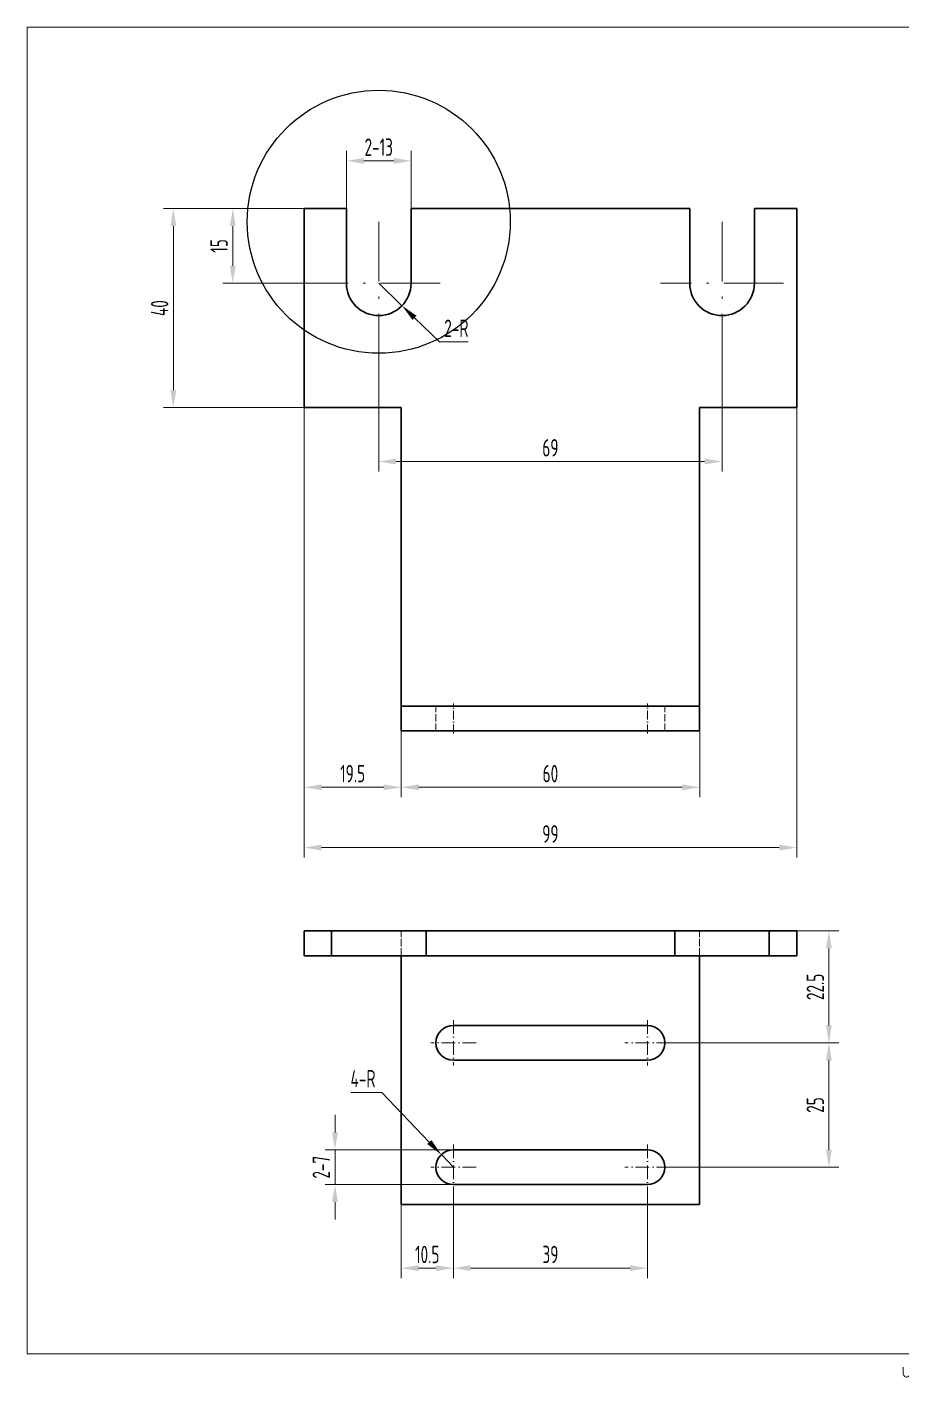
# Model space of a CAD drawing. Header units: millimetres. Extents: x 36361 to 54313, y -16165 to -10745.
# Drawn here: x 36816.4 to 36992.4, y -11288.8 to -11017.4 of the extents above; entities that cross this region are included whole.
import ezdxf

# ---------------------------------------------------------------- set-up
doc = ezdxf.new("R2010")
doc.units = ezdxf.units.MM
for name, pattern in [('AM_ISO02W050', [7.5, 6, -1.5]), ('AM_ISO08W050', [18, 12, -1.5, 3, -1.5]), ('DASHDOT', [18.5, 12, -3, 0.5, -3]), ('DASHED', [15, 12, -3])]:
    doc.linetypes.add(name, pattern=pattern)
doc.layers.add('254', color=7, linetype='Continuous', true_color=0xffffff)
for name, color, linetype, lineweight in [('AM_7', 4, 'AM_ISO08W050', 25), ('AM_HID', 7, 'AM_ISO02W050', 25), ('AM_VIS', 1, 'Continuous', 50), ('尺寸', 3, 'Continuous', 20)]:
    doc.layers.add(name, color=color, linetype=linetype, lineweight=lineweight)
doc.styles.add('blockfont', font='simplex.shx')
doc.styles.add('hztxt', font='ISOCP.SHX', dxfattribs={"width": 0.707, "bigfont": 'hztxt.shx'})
doc.dimstyles.new('cbwee1-1$0', dxfattribs={"dimtxt": 3.5, "dimasz": 3.5, "dimexe": 2, "dimexo": 0, "dimgap": 1, "dimtad": 1, "dimdsep": 46, "dimtxsty": 'hztxt', "dimcen": 0, "dimclrd": 256, "dimclre": 256, "dimclrt": 256, "dimazin": 2, "dimtp": 0.1, "dimtm": 0.1, "dimtfac": 0.71, "dimtmove": 0, "dimatfit": 3, "dimfxl": 0, "dimlwd": 20, "dimlwe": 20, "dimarcsym": 0})
doc.dimstyles.new('cbwee1-1$4', dxfattribs={"dimtxt": 3.5, "dimasz": 3.5, "dimexe": 2, "dimexo": 0, "dimgap": 1, "dimtad": 1, "dimtih": 1, "dimtoh": 1, "dimdsep": 46, "dimtxsty": 'hztxt', "dimcen": 0, "dimclrd": 256, "dimclre": 256, "dimclrt": 256, "dimazin": 2, "dimtp": 0.1, "dimtm": 0.1, "dimtfac": 0.71, "dimtmove": 0, "dimatfit": 3, "dimfxl": 0, "dimlwd": 20, "dimlwe": 20, "dimarcsym": 0})

# ---------------------------------------------------------------- blocks, each defined once
blk = doc.blocks.new('sfsdt4654yuej')
at = {"layer": '254', "color": 4, "linetype": 'Continuous', "lineweight": 13, "char_height": 1.7747, "attachment_point": 7, "line_spacing_factor": 0.903614, "style": 'blockfont'}
for s, insert in [('\\W1.1929;THIS MATERIAL IS THE PROPERTY OF OPEL AUTO-', (6070.56, 3525.15)), ('\\W1.1861;MOBILE CORPORATION. NO RIGHTS ARE GRANTED', (6070.56, 3522.47)), ('\\W1.1469;TO USE SUCH MATERIAL FOR ANY PURPOSE OTHER', (6070.56, 3519.81)), ('\\W1.2217;THAN FURNISHING OF SERVICES AND SUPPLIES.', (6070.56, 3517.13))]:
    blk.add_mtext(s, dxfattribs=dict(at, insert=insert))
blk = doc.blocks.new('qewe345467juynj')
at = {"layer": '254', "color": 4, "linetype": 'Continuous', "lineweight": 13}
for p, q in [((6091.03, 3511.72), (6091.92, 3511.72)), ((6091.03, 3511.72), (6091.03, 3511.28)), ((6091.92, 3511.72), (6093.01, 3509.31)), ((6092.65, 3511.72), (6094.01, 3511.72)), ((6092.65, 3511.72), (6092.65, 3511.28)), ((6094.01, 3511.72), (6094.01, 3511.28)), ((6094.18, 3511.72), (6094.18, 3511.28)), ((6094.18, 3511.72), (6095.34, 3511.72)), ((6095.34, 3511.72), (6095.34, 3511.28)), ((6091.03, 3511.28), (6091.39, 3511.28)), ((6091.39, 3508.66), (6091.39, 3511.28)), ((6091.73, 3510.67), (6092.65, 3508.65)), ((6091.73, 3508.66), (6091.73, 3510.67)), ((6092.65, 3511.28), (6092.99, 3511.28)), ((6092.99, 3511.28), (6093.38, 3510.54)), ((6093.01, 3509.31), (6093.01, 3511.24)), ((6093.38, 3510.54), (6093.72, 3509.89)), ((6093.38, 3509.29), (6093.38, 3510.54)), ((6093.72, 3509.89), (6093.38, 3509.29)), ((6093.38, 3508.22), (6093.38, 3509.29)), ((6093.95, 3509.46), (6093.53, 3508.74)), ((6093.72, 3511.2), (6093.72, 3511.28)), ((6093.72, 3511.28), (6094.01, 3511.28)), ((6093.72, 3511.2), (6094.08, 3510.53)), ((6093.95, 3509.46), (6094.32, 3508.75)), ((6094.46, 3511.2), (6094.08, 3510.53)), ((6094.18, 3511.28), (6094.46, 3511.28)), ((6095, 3511.28), (6094.31, 3510.09)), ((6094.31, 3510.09), (6095.06, 3508.66)), ((6094.46, 3511.2), (6094.46, 3511.28)), ((6095, 3511.28), (6095.34, 3511.28)), ((6091.39, 3508.66), (6091.03, 3508.66)), ((6091.03, 3508.66), (6091.03, 3508.22)), ((6091.03, 3508.22), (6092.1, 3508.22)), ((6092.1, 3508.66), (6091.73, 3508.66)), ((6092.1, 3508.22), (6092.1, 3508.66)), ((6092.65, 3508.65), (6092.84, 3508.22)), ((6092.65, 3508.65), (6092.65, 3508.22)), ((6092.65, 3508.22), (6093.81, 3508.22)), ((6092.84, 3508.22), (6093.38, 3508.22)), ((6093.53, 3508.66), (6093.53, 3508.74)), ((6093.53, 3508.66), (6093.81, 3508.66)), ((6093.81, 3508.66), (6093.81, 3508.22)), ((6094.01, 3508.66), (6094.01, 3508.22)), ((6094.01, 3508.66), (6094.32, 3508.66)), ((6094.01, 3508.22), (6095.34, 3508.22)), ((6094.32, 3508.66), (6094.32, 3508.75)), ((6095.06, 3508.66), (6095.34, 3508.66)), ((6095.34, 3508.66), (6095.34, 3508.22)), ((6088.72, 3505.25), (6088.72, 3506.16)), ((6088.72, 3506.16), (6097.54, 3506.16)), ((6088.72, 3505.25), (6097.54, 3505.25)), ((6097.54, 3505.25), (6097.54, 3506.16))]:
    blk.add_line(p, q, dxfattribs=at)
for centre, major_axis, start_param, end_param in [((6121.66, 3505.16), (0, 40.74), 1.362215, 1.513648), ((6093.13, 3473.45), (0, 40.41), 6.168449, 6.397922), ((6115.47, 3510.01), (0, 31.49), 1.490581, 1.651011), ((6093.13, 3496.19), (0, 16.78), 6.054099, 6.512271), ((6071.61, 3510.01), (0, 30.49), 4.629531, 4.795247), ((6065.45, 3505.3), (0, 39.67), 4.767492, 4.923017), ((6092.1, 3510.95), (0, 5.42), 2.26349, 2.654149), ((6093.13, 3523.73), (0, 16.69), 2.911206, 3.37198), ((6094.21, 3510.87), (0, 5.33), 3.625513, 4.023219)]:
    blk.add_ellipse(centre, major_axis=major_axis, ratio=0.81, start_param=start_param, end_param=end_param, dxfattribs=at)
for points, knots in [([(6073.67, 3510.35), (6073.74, 3510.58), (6073.82, 3510.81), (6073.92, 3511.05), (6074.05, 3511.3), (6074.19, 3511.53), (6074.34, 3511.76), (6074.5, 3511.97), (6074.67, 3512.17)], [0, 0, 0.111378, 0.230664, 0.355972, 0.485263, 0.616424, 0.747323, 0.875856, 1, 1]), ([(6076.67, 3512.76), (6076.38, 3512.64), (6076.09, 3512.5), (6075.82, 3512.34), (6075.56, 3512.15), (6075.32, 3511.95), (6075.09, 3511.72), (6074.89, 3511.48), (6074.71, 3511.23), (6074.56, 3510.96)], [0, 0, 0.11099, 0.222376, 0.334052, 0.445852, 0.557577, 0.669022, 0.779997, 0.890351, 1, 1]), ([(6074.67, 3512.17), (6074.92, 3512.41), (6075.17, 3512.63), (6075.45, 3512.83), (6075.73, 3513), (6076.02, 3513.15), (6076.32, 3513.28), (6076.63, 3513.38), (6076.95, 3513.45), (6077.27, 3513.51), (6077.6, 3513.54), (6077.93, 3513.54), (6078.26, 3513.52), (6078.59, 3513.47), (6078.92, 3513.39), (6079.25, 3513.29)], [0, 0, 0.068755, 0.136595, 0.203684, 0.270176, 0.336212, 0.401927, 0.46745, 0.532903, 0.598412, 0.6641, 0.730096, 0.796536, 0.863562, 0.931328, 1, 1]), ([(6078.75, 3512.81), (6078.46, 3512.88), (6078.16, 3512.92), (6077.85, 3512.94), (6077.55, 3512.93), (6077.25, 3512.9), (6076.96, 3512.84), (6076.67, 3512.76)], [0, 0, 0.143949, 0.287722, 0.431217, 0.574309, 0.716867, 0.858784, 1, 1]), ([(6081.31, 3510.37), (6081.2, 3510.66), (6081.07, 3510.93), (6080.92, 3511.2), (6080.75, 3511.45), (6080.55, 3511.69), (6080.34, 3511.91), (6080.1, 3512.11), (6079.86, 3512.3), (6079.6, 3512.46), (6079.33, 3512.6), (6079.04, 3512.72), (6078.75, 3512.81)], [0, 0, 0.082426, 0.165172, 0.248273, 0.331704, 0.415396, 0.499247, 0.583142, 0.666965, 0.750615, 0.834015, 0.917134, 1, 1]), ([(6079.25, 3513.29), (6079.54, 3513.17), (6079.83, 3513.03), (6080.11, 3512.87), (6080.37, 3512.68), (6080.62, 3512.48), (6080.86, 3512.26), (6081.07, 3512.02), (6081.27, 3511.76), (6081.45, 3511.5), (6081.61, 3511.22), (6081.75, 3510.93), (6081.86, 3510.62)], [0, 0, 0.08295, 0.16603, 0.24927, 0.332668, 0.416191, 0.499787, 0.583395, 0.666954, 0.750414, 0.833739, 0.916924, 1, 1]), ([(6072.88, 3509.66), (6072.75, 3509.66), (6072.65, 3509.67), (6072.57, 3509.68), (6072.52, 3509.7), (6072.49, 3509.71), (6072.47, 3509.74), (6072.48, 3509.78), (6072.5, 3509.82), (6072.53, 3509.88), (6072.58, 3509.95)], [0, 0, 0.191055, 0.343107, 0.459006, 0.542332, 0.59915, 0.643151, 0.695954, 0.770642, 0.871504, 1, 1]), ([(6072.58, 3509.95), (6072.63, 3510.01), (6072.67, 3510.07), (6072.71, 3510.12), (6072.74, 3510.15), (6072.76, 3510.17)], [0, 0, 0.269143, 0.520022, 0.73619, 0.901343, 1, 1]), ([(6072.76, 3510.17), (6072.79, 3510.18), (6072.85, 3510.18), (6072.92, 3510.19), (6073.01, 3510.19), (6073.11, 3510.19), (6073.23, 3510.2)], [0, 0, 0.061091, 0.176811, 0.338125, 0.535506, 0.759343, 1, 1]), ([(6073.39, 3509.62), (6073.34, 3509.63), (6073.27, 3509.63), (6073.18, 3509.64), (6073.08, 3509.65), (6072.98, 3509.65), (6072.88, 3509.66)], [0, 0, 0.099968, 0.239556, 0.409066, 0.598787, 0.799003, 1, 1]), ([(6073.23, 3510.2), (6073.64, 3510.2), (6073.67, 3510.35)], [0, 0, 0.716642, 1, 1]), ([(6073.39, 3509.62), (6073.53, 3509.61), (6073.54, 3509.13)], [0, 0, 0.230846, 1, 1]), ([(6073.62, 3508.4), (6073.59, 3508.54), (6073.57, 3508.71), (6073.56, 3508.91), (6073.54, 3509.13)], [0, 0, 0.196985, 0.426021, 0.692099, 1, 1]), ([(6074.15, 3509.57), (6074.14, 3509.55), (6074.14, 3509.51), (6074.14, 3509.45), (6074.14, 3509.37), (6074.14, 3509.28), (6074.14, 3509.19), (6074.15, 3509.09), (6074.15, 3508.99), (6074.16, 3508.89), (6074.17, 3508.8), (6074.18, 3508.72), (6074.19, 3508.65)], [0, 0, 0.022134, 0.067885, 0.133978, 0.21659, 0.311809, 0.415695, 0.5243, 0.633672, 0.739861, 0.838926, 0.926936, 1, 1]), ([(6077.15, 3509.39), (6077.13, 3509.39), (6077.07, 3509.39), (6077, 3509.4), (6076.9, 3509.41), (6076.79, 3509.41), (6076.66, 3509.42), (6076.52, 3509.43), (6076.21, 3509.45), (6075.87, 3509.47), (6075.52, 3509.49), (6075.17, 3509.51), (6074.85, 3509.53), (6074.71, 3509.54), (6074.57, 3509.55), (6074.45, 3509.55), (6074.35, 3509.56), (6074.27, 3509.56), (6074.2, 3509.57), (6074.16, 3509.57), (6074.15, 3509.57)], [0, 0, 0.009598, 0.027188, 0.052061, 0.083504, 0.120807, 0.163256, 0.210138, 0.314356, 0.42776, 0.544649, 0.659324, 0.766085, 0.814716, 0.85923, 0.898916, 0.933061, 0.960953, 0.981879, 0.995129, 1, 1]), ([(6074.27, 3510.27), (6074.26, 3510.2), (6076.99, 3510.19)], [0, 0, 0.027534, 1, 1]), ([(6074.56, 3510.96), (6074.49, 3510.83), (6074.44, 3510.7), (6074.38, 3510.58), (6074.34, 3510.46), (6074.3, 3510.36), (6074.27, 3510.27)], [0, 0, 0.18649, 0.374795, 0.557596, 0.727567, 0.877421, 1, 1]), ([(6076.54, 3508.91), (6076.7, 3509.02), (6076.83, 3509.12), (6076.94, 3509.2), (6077.03, 3509.27), (6077.1, 3509.32), (6077.14, 3509.35), (6077.16, 3509.38), (6077.15, 3509.39)], [0, 0, 0.249101, 0.460974, 0.636325, 0.775874, 0.880374, 0.950669, 0.988029, 1, 1]), ([(6076.99, 3510.19), (6077.62, 3510.19), (6078.14, 3510.19), (6078.57, 3510.18), (6078.75, 3510.18), (6078.91, 3510.18), (6079.05, 3510.18), (6079.18, 3510.18), (6079.29, 3510.18), (6079.38, 3510.18), (6079.46, 3510.17), (6079.53, 3510.17), (6079.58, 3510.17), (6079.63, 3510.17), (6079.66, 3510.16), (6079.69, 3510.16), (6079.71, 3510.15), (6079.72, 3510.15), (6079.73, 3510.14), (6079.73, 3510.14), (6079.74, 3510.13), (6079.74, 3510.13)], [0, 0, 0.22615, 0.415033, 0.570013, 0.635842, 0.694457, 0.74628, 0.791731, 0.831231, 0.865202, 0.894065, 0.918244, 0.938161, 0.954242, 0.966916, 0.976619, 0.983799, 0.988929, 0.992535, 0.995218, 0.99758, 1, 1]), ([(6079.07, 3509.61), (6078.93, 3509.52), (6078.81, 3509.43), (6078.71, 3509.36), (6078.63, 3509.31), (6078.57, 3509.26), (6078.52, 3509.23), (6078.49, 3509.2), (6078.47, 3509.18), (6078.46, 3509.17), (6078.46, 3509.16), (6078.47, 3509.15), (6078.49, 3509.15), (6078.51, 3509.15)], [0, 0, 0.209815, 0.387203, 0.53455, 0.654247, 0.74869, 0.820301, 0.871555, 0.90509, 0.924167, 0.935232, 0.949789, 0.971663, 1, 1]), ([(6078.51, 3509.15), (6078.54, 3509.14), (6078.6, 3509.14), (6078.8, 3509.13), (6079.08, 3509.11), (6079.42, 3509.09), (6079.82, 3509.06), (6080.02, 3509.05)], [0, 0, 0.02091, 0.060553, 0.189727, 0.3749, 0.603451, 0.862758, 1, 1]), ([(6079.74, 3510.13), (6079.74, 3510.11), (6079.72, 3510.09), (6079.7, 3510.06), (6079.66, 3510.03), (6079.61, 3509.99), (6079.54, 3509.94), (6079.45, 3509.88), (6079.35, 3509.8), (6079.22, 3509.71), (6079.07, 3509.61)], [0, 0, 0.018365, 0.046816, 0.089459, 0.149197, 0.228535, 0.329827, 0.455365, 0.607411, 0.78821, 1, 1]), ([(6080.02, 3509.05), (6080.21, 3509.03), (6080.57, 3509.01), (6080.88, 3508.99), (6081.14, 3508.97), (6081.32, 3508.96), (6081.39, 3508.96), (6081.43, 3508.95), (6081.44, 3508.95)], [0, 0, 0.133506, 0.384088, 0.604663, 0.785508, 0.9169, 0.961013, 0.989119, 1, 1]), ([(6081.48, 3509.07), (6081.49, 3509.18), (6081.49, 3509.3), (6081.48, 3509.44), (6081.47, 3509.59), (6081.45, 3509.75), (6081.42, 3509.91), (6081.39, 3510.07), (6081.35, 3510.23), (6081.31, 3510.37)], [0, 0, 0.077068, 0.169919, 0.275614, 0.391015, 0.512892, 0.637985, 0.763026, 0.884765, 1, 1]), ([(6081.44, 3508.95), (6081.45, 3508.96), (6081.46, 3508.99), (6081.47, 3509.03), (6081.48, 3509.07)], [0, 0, 0.095053, 0.309113, 0.62069, 1, 1]), ([(6081.86, 3510.62), (6081.92, 3510.45), (6081.96, 3510.28), (6082, 3510.13), (6082.02, 3509.97), (6082.04, 3509.8), (6082.06, 3509.62), (6082.07, 3509.42)], [0, 0, 0.150667, 0.287747, 0.41777, 0.547377, 0.683237, 0.83195, 1, 1]), ([(6082.07, 3509.42), (6082.08, 3508.93), (6082.25, 3508.91)], [0, 0, 0.741727, 1, 1]), ([(6077.46, 3505), (6077.11, 3505.05), (6076.77, 3505.12), (6076.44, 3505.22), (6076.12, 3505.34), (6075.81, 3505.49), (6075.52, 3505.66), (6075.25, 3505.85), (6074.98, 3506.06), (6074.74, 3506.29), (6074.52, 3506.55), (6074.31, 3506.82), (6074.13, 3507.1), (6073.96, 3507.41), (6073.82, 3507.72), (6073.71, 3508.06), (6073.62, 3508.4)], [0, 0, 0.064169, 0.127503, 0.190172, 0.252329, 0.314107, 0.37563, 0.437008, 0.498344, 0.559738, 0.621286, 0.68309, 0.745255, 0.807895, 0.871136, 0.935119, 1, 1]), ([(6074.19, 3508.65), (6074.25, 3508.37), (6074.33, 3508.09), (6074.44, 3507.81), (6074.57, 3507.55), (6074.72, 3507.3), (6074.89, 3507.05), (6075.07, 3506.83), (6075.27, 3506.62), (6075.49, 3506.43)], [0, 0, 0.11021, 0.221366, 0.33321, 0.445425, 0.557661, 0.669558, 0.780773, 0.890999, 1, 1]), ([(6075.49, 3506.43), (6075.74, 3506.24), (6076.01, 3506.08), (6076.28, 3505.94), (6076.56, 3505.82), (6076.84, 3505.73), (6077.14, 3505.66), (6077.43, 3505.61), (6077.73, 3505.59), (6078.03, 3505.6), (6078.33, 3505.63)], [0, 0, 0.103605, 0.205747, 0.306667, 0.406608, 0.505813, 0.604534, 0.70303, 0.801576, 0.900462, 1, 1]), ([(6075.87, 3508.4), (6075.88, 3508.41), (6075.9, 3508.44), (6075.93, 3508.47), (6075.99, 3508.52), (6076.06, 3508.57), (6076.15, 3508.64), (6076.26, 3508.72), (6076.39, 3508.81), (6076.54, 3508.91)], [0, 0, 0.019146, 0.057134, 0.116724, 0.199396, 0.306377, 0.438817, 0.597835, 0.784531, 1, 1]), ([(6078.62, 3508.34), (6077.99, 3508.35), (6077.46, 3508.35), (6077.03, 3508.35), (6076.84, 3508.35), (6076.68, 3508.35), (6076.54, 3508.35), (6076.41, 3508.36), (6076.3, 3508.36), (6076.21, 3508.36), (6076.13, 3508.36), (6076.06, 3508.36), (6076.01, 3508.37), (6075.97, 3508.37), (6075.93, 3508.37), (6075.91, 3508.38), (6075.89, 3508.38), (6075.88, 3508.39), (6075.87, 3508.39), (6075.87, 3508.4)], [0, 0, 0.229373, 0.42074, 0.577523, 0.644015, 0.703144, 0.755338, 0.801026, 0.840635, 0.874594, 0.903333, 0.92728, 0.946867, 0.962526, 0.974697, 0.983822, 0.990363, 0.994821, 0.997785, 1, 1]), ([(6078.33, 3505.63), (6078.64, 3505.69), (6078.94, 3505.78), (6079.23, 3505.89), (6079.51, 3506.03), (6079.78, 3506.18), (6080.03, 3506.36), (6080.27, 3506.56), (6080.49, 3506.78), (6080.69, 3507.01), (6080.87, 3507.26), (6081.03, 3507.52), (6081.17, 3507.8), (6081.29, 3508.09)], [0, 0, 0.077903, 0.15537, 0.232531, 0.309478, 0.386275, 0.462964, 0.539574, 0.616133, 0.692673, 0.769241, 0.84591, 0.922782, 1, 1]), ([(6081.35, 3508.32), (6081.34, 3508.32), (6081.3, 3508.32), (6081.23, 3508.32), (6081.14, 3508.32), (6081.02, 3508.33), (6080.88, 3508.33), (6080.73, 3508.33), (6080.55, 3508.33), (6080.35, 3508.34), (6080.14, 3508.34), (6079.92, 3508.34), (6079.43, 3508.34), (6078.9, 3508.34), (6078.62, 3508.34)], [0, 0, 0.005258, 0.020502, 0.045257, 0.079015, 0.121264, 0.171495, 0.229194, 0.293848, 0.364947, 0.441976, 0.524423, 0.703524, 0.898148, 1, 1]), ([(6081.92, 3508.09), (6081.8, 3507.75), (6081.66, 3507.43), (6081.5, 3507.11), (6081.31, 3506.82), (6081.09, 3506.54), (6080.86, 3506.28), (6080.6, 3506.03), (6080.32, 3505.81), (6080.03, 3505.61), (6079.72, 3505.44)], [0, 0, 0.10035, 0.200408, 0.300289, 0.400076, 0.499828, 0.599595, 0.699424, 0.799376, 0.89953, 1, 1]), ([(6081.29, 3508.09), (6081.31, 3508.17), (6081.33, 3508.24), (6081.35, 3508.29), (6081.35, 3508.32)], [0, 0, 0.35945, 0.667691, 0.892031, 1, 1]), ([(6081.92, 3508.09), (6081.99, 3508.32), (6082.86, 3508.35), (6083.01, 3508.55)], [0, 0, 0.179528, 0.822363, 1, 1]), ([(6082.25, 3508.91), (6082.32, 3508.9), (6082.42, 3508.9), (6082.52, 3508.89), (6082.64, 3508.88), (6082.75, 3508.88)], [0, 0, 0.140529, 0.32758, 0.544374, 0.77411, 1, 1]), ([(6082.75, 3508.88), (6082.88, 3508.87), (6082.97, 3508.86), (6083.05, 3508.85), (6083.1, 3508.83), (6083.13, 3508.82), (6083.15, 3508.8), (6083.15, 3508.77)], [0, 0, 0.281802, 0.503225, 0.671086, 0.792901, 0.878047, 0.940507, 1, 1]), ([(6083.15, 3508.77), (6083.15, 3508.75), (6083.13, 3508.72), (6083.09, 3508.67), (6083.05, 3508.61), (6083.01, 3508.55)], [0, 0, 0.078782, 0.234052, 0.450313, 0.711148, 1, 1]), ([(6079.72, 3505.44), (6079.42, 3505.31), (6079.1, 3505.19), (6078.78, 3505.11), (6078.45, 3505.04), (6078.11, 3505), (6077.78, 3504.99), (6077.46, 3505)], [0, 0, 0.141241, 0.28464, 0.429265, 0.574114, 0.718167, 0.860433, 1, 1])]:
    blk.add_open_spline(points, degree=1, knots=knots, dxfattribs=at)
at = {"layer": '254', "color": 4, "linetype": 'Continuous', "lineweight": 13, "insert": (6102.77, 3507.67), "char_height": 2.5, "attachment_point": 7, "line_spacing_factor": 0.903614, "style": 'blockfont'}
blk.add_mtext('\\W1.2721;OPEL Automobile', dxfattribs=at)
blk = doc.blocks.new('lingjiantuA4-1')
at = {"layer": '254', "color": 5, "linetype": 'Continuous', "lineweight": 18}
for p, q in [((3852.88, 11893.1), (4259.25, 11893.1)), ((3852.88, 11626.4), (3852.88, 11893.1)), ((4172.6, 11626.4), (4172.6, 11893.1)), ((4259.25, 11893.1), (4259.25, 11626.4)), ((4172.6, 11886.83), (4172.6, 11861.43)), ((4172.59, 11742.38), (4259.25, 11742.38)), ((4182.12, 11722.33), (4182.12, 11742.38)), ((4191.64, 11722.33), (4191.64, 11742.38)), ((4241.15, 11722.33), (4241.15, 11742.38)), ((4250.28, 11722.33), (4250.28, 11742.38)), ((4172.59, 11737.62), (4259.25, 11737.62)), ((4172.59, 11732.86), (4259.25, 11732.86)), ((4172.57, 11722.33), (4259.25, 11722.33)), ((4172.57, 11716.84), (4259.23, 11716.84)), ((4201.46, 11716.84), (4201.46, 11711.16)), ((4230.36, 11716.84), (4230.36, 11711.16)), ((4177.4, 11715.24), (4173.85, 11712.76)), ((4177.4, 11712.76), (4177.4, 11715.24)), ((4206.28, 11715.24), (4202.74, 11715.24)), ((4202.74, 11715.24), (4202.74, 11712.76)), ((4206.28, 11715.24), (4202.74, 11712.76)), ((4206.28, 11712.76), (4206.28, 11715.24)), ((4172.57, 11711.16), (4259.25, 11711.16)), ((4173.85, 11712.76), (4177.4, 11712.76)), ((4172.57, 11705.49), (4259.25, 11705.49)), ((4206.14, 11702.76), (4206.14, 11699.04)), ((4209.88, 11702.76), (4206.14, 11702.76)), ((4209.88, 11702.76), (4209.88, 11699.04)), ((4259.23, 11697.1), (4172.57, 11697.1)), ((4206.14, 11699.04), (4209.88, 11699.04)), ((4259.25, 11687.78), (4172.59, 11687.78)), ((4259.25, 11687.78), (4172.59, 11687.78)), ((4259.25, 11678.47), (4172.59, 11678.47)), ((4259.25, 11665.77), (4172.59, 11665.77)), ((4259.25, 11653.07), (4172.59, 11653.07)), ((4259.25, 11639.1), (4172.59, 11639.1)), ((4240.2, 11639.1), (4240.2, 11626.4)), ((4259.25, 11626.4), (3852.88, 11626.4))]:
    blk.add_line(p, q, dxfattribs=at)
at = {"layer": '254', "color": 7, "linetype": 'Continuous', "lineweight": 18}
for p, q in [((4172.6, 11893.1), (4183.81, 11893.1)), ((4183.81, 11893.1), (4194.9, 11893.1)), ((4194.9, 11893.1), (4209.27, 11893.1)), ((4209.27, 11893.1), (4259.25, 11893.1)), ((4172.6, 11886.75), (4183.81, 11886.75)), ((4183.81, 11886.75), (4194.9, 11886.75)), ((4194.9, 11886.75), (4209.27, 11886.75)), ((4194.9, 11886.75), (4194.9, 11883.57)), ((4209.27, 11886.75), (4259.25, 11886.75)), ((4209.27, 11886.75), (4209.27, 11883.57)), ((4172.6, 11883.57), (4183.81, 11883.57)), ((4183.81, 11883.57), (4194.9, 11883.57)), ((4183.81, 11883.57), (4183.81, 11880.66)), ((4194.9, 11883.57), (4194.9, 11880.66)), ((4209.27, 11883.57), (4209.27, 11880.66))]:
    blk.add_line(p, q, dxfattribs=at)
at = {"layer": '254', "color": 172, "linetype": 'Continuous', "lineweight": 18}
blk.add_line((4215.91, 11705.49), (4215.9, 11697.1), dxfattribs=at)
at = {"layer": '尺寸', "color": 2}
for name in ['sfsdt4654yuej', 'qewe345467juynj']:
    blk.add_blockref(name, (-1895.04, 8149.81), dxfattribs=at)
at = {"layer": '254', "color": 4, "linetype": 'Continuous', "lineweight": 13, "line_spacing_factor": 0.903614, "style": 'blockfont'}
for s, insert, char_height, attachment_point in [('\\W1.2129;THIS B/M IS FOR ONE DETAIL ONLY', (4215.92, 11889.93), 2.1779, 5), ('\\W1.2440;SUB DETAIL', (4183.75, 11885.16), 1.4923, 5), ('\\W1.2383;MATERIAL', (4202.09, 11883.71), 1.4923, 5), ('\\W1.1891;PATTERN STOCK SIZE OR OTHER SPEC.', (4234.26, 11883.71), 1.3444, 5), ('\\W1.1081;NUMBER', (4178.2, 11882.12), 1.4923, 5), ("\\W1.3202;REQ'D", (4189.36, 11882.12), 1.4923, 5), ('\\W1.1973;RELEASED', (4205.98, 11733.86), 1.7747, 7), ('\\W1.1952;DESCRIPTION OF CHANGE', (4194.82, 11725.45), 1.7747, 7), ('\\W1.0198;DATE', (4243.41, 11727.21), 1.4923, 7), ('\\W1.0020; BY', (4243.41, 11724.97), 1.4923, 7), ('\\W1.0020;CKR', (4252.6, 11724.92), 1.4923, 7), ('\\W1.0198;DATE', (4252.6, 11727.16), 1.4923, 7), ('\\W1.0546;BURN TEMPLATE', (4179.64, 11713.01), 1.2369, 7), ('\\W1.0228;ONE MAKES TWO', (4208.53, 11713.01), 1.2369, 7), ('\\W1.1644;SHOWN ON:', (4173.89, 11708.02), 1.7747, 7), ('\\W1.3392;SHT. NO.', (4231.36, 11708.01), 1.7478, 7), ('\\W1.1590;TOOL HAS', (4181.75, 11701.42), 1.9763, 7), ('\\W1.1491;BEEN CHECKED', (4177.33, 11698.39), 1.9763, 7), ('\\W1.2864;REV. LEVEL', (4220.62, 11699.85), 1.9763, 7), ('\\W1.1860;DESIGN SOURCE', (4173.54, 11684.33), 1.7747, 7), ('\\W1.1384;TOOL NAME', (4173.71, 11648.63), 1.7747, 7), ('\\W1.2362;\\Q360.0;\\T0.81;ORDER NO OR TOOL I.D.', (4173.56, 11635.04), 2.032, 7), ('\\W1.2999;SHT. #', (4241.82, 11635.21), 2.0301, 7), ('\\W1.2469;OF', (4247.83, 11629.23), 2.0301, 7), ('\\W1.1578;UNCONTROLLED WHEN PRINTED', (4028.59, 11621.72), 1.9763, 7)]:
    blk.add_mtext(s, dxfattribs=dict(at, insert=insert, char_height=char_height, attachment_point=attachment_point))
at = {"layer": '254', "color": 4, "linetype": 'Continuous', "lineweight": 13, "char_height": 1.2369, "attachment_point": 7, "rotation": 90, "line_spacing_factor": 0.903614, "style": 'blockfont'}
for s, insert in [('\\W1.3202;FUNC.', (4177.5, 11723.53)), ('\\W1.1173;CHANGE', (4179.4, 11723.53)), ('\\W1.1457;RECORD', (4186.97, 11723.29)), ('\\W1.1173;CHANGE', (4188.88, 11723.29))]:
    blk.add_mtext(s, dxfattribs=dict(at, insert=insert))
blk = doc.blocks.new('OB-A4')
at = {"layer": '尺寸', "color": 237}
blk.add_lwpolyline([(0, 0.66), (406.37, 0.66), (406.37, -266.05), (0, -266.05)], close=True, dxfattribs=at)
blk = doc.blocks.new('*D33')
at = {"layer": 'Defpoints', "color": 0, "ltscale": 0.5, "transparency": 16777216}
for p in [(36887.05, -11081.28), (36956.05, -11081.28), (36956.05, -11104.76)]:
    blk.add_point(p, dxfattribs=at)
at = {"layer": '尺寸', "lineweight": 20, "ltscale": 0.5, "transparency": 16777216}
for p, q in [((36887.05, -11081.28), (36887.05, -11106.76)), ((36956.05, -11081.28), (36956.05, -11106.76)), ((36890.55, -11104.76), (36952.55, -11104.76))]:
    blk.add_line(p, q, dxfattribs=at)
at = {"layer": '尺寸', "ltscale": 0.5, "transparency": 16777216}
for points in [[(36890.55, -11104.18), (36890.55, -11105.35), (36887.05, -11104.76)], [(36952.55, -11104.18), (36952.55, -11105.35), (36956.05, -11104.76)]]:
    blk.add_solid(points, dxfattribs=at)
at = {"layer": '尺寸', "ltscale": 0.5, "transparency": 16777216, "insert": (36921.55, -11102.01), "char_height": 3.5, "attachment_point": 5, "style": 'hztxt'}
blk.add_mtext('69', dxfattribs=at)
blk = doc.blocks.new('*D34')
at = {"layer": 'Defpoints', "color": 0, "ltscale": 0.5, "transparency": 16777216}
for p in [(36891.55, -11158.93), (36951.55, -11158.93), (36951.55, -11170.26)]:
    blk.add_point(p, dxfattribs=at)
at = {"layer": '尺寸', "lineweight": 20, "ltscale": 0.5, "transparency": 16777216}
for p, q in [((36891.55, -11158.93), (36891.55, -11172.26)), ((36951.55, -11158.93), (36951.55, -11172.26)), ((36895.05, -11170.26), (36948.05, -11170.26))]:
    blk.add_line(p, q, dxfattribs=at)
at = {"layer": '尺寸', "ltscale": 0.5, "transparency": 16777216}
for points in [[(36895.05, -11169.67), (36895.05, -11170.84), (36891.55, -11170.26)], [(36948.05, -11169.67), (36948.05, -11170.84), (36951.55, -11170.26)]]:
    blk.add_solid(points, dxfattribs=at)
at = {"layer": '尺寸', "ltscale": 0.5, "transparency": 16777216, "insert": (36921.55, -11167.51), "char_height": 3.5, "attachment_point": 5, "style": 'hztxt'}
blk.add_mtext('60', dxfattribs=at)
blk = doc.blocks.new('*D35')
at = {"layer": 'Defpoints', "color": 0, "ltscale": 0.5, "transparency": 16777216}
for p in [(36872.05, -11093.93), (36891.55, -11158.93), (36872.05, -11170.26)]:
    blk.add_point(p, dxfattribs=at)
at = {"layer": '尺寸', "lineweight": 20, "ltscale": 0.5, "transparency": 16777216}
for p, q in [((36872.05, -11093.93), (36872.05, -11172.26)), ((36891.55, -11158.93), (36891.55, -11172.26)), ((36888.05, -11170.26), (36875.55, -11170.26))]:
    blk.add_line(p, q, dxfattribs=at)
at = {"layer": '尺寸', "ltscale": 0.5, "transparency": 16777216}
for points in [[(36875.55, -11169.67), (36875.55, -11170.84), (36872.05, -11170.26)], [(36888.05, -11169.67), (36888.05, -11170.84), (36891.55, -11170.26)]]:
    blk.add_solid(points, dxfattribs=at)
at = {"layer": '尺寸', "ltscale": 0.5, "transparency": 16777216, "insert": (36881.8, -11167.51), "char_height": 3.5, "attachment_point": 5, "style": 'hztxt'}
blk.add_mtext('19.5', dxfattribs=at)
blk = doc.blocks.new('*D36')
at = {"layer": 'Defpoints', "color": 0, "ltscale": 0.5, "transparency": 16777216}
for p in [(36872.05, -11093.93), (36971.05, -11093.93), (36971.05, -11182.38)]:
    blk.add_point(p, dxfattribs=at)
at = {"layer": '尺寸', "lineweight": 20, "ltscale": 0.5, "transparency": 16777216}
for p, q in [((36872.05, -11093.93), (36872.05, -11184.38)), ((36971.05, -11093.93), (36971.05, -11184.38)), ((36875.55, -11182.38), (36967.55, -11182.38))]:
    blk.add_line(p, q, dxfattribs=at)
at = {"layer": '尺寸', "ltscale": 0.5, "transparency": 16777216}
for points in [[(36875.55, -11181.79), (36875.55, -11182.96), (36872.05, -11182.38)], [(36967.55, -11181.79), (36967.55, -11182.96), (36971.05, -11182.38)]]:
    blk.add_solid(points, dxfattribs=at)
at = {"layer": '尺寸', "ltscale": 0.5, "transparency": 16777216, "insert": (36921.55, -11179.63), "char_height": 3.5, "attachment_point": 5, "style": 'hztxt'}
blk.add_mtext('99', dxfattribs=at)
blk = doc.blocks.new('*D37')
at = {"layer": 'Defpoints', "color": 0, "ltscale": 0.5, "transparency": 16777216}
for p in [(36893.55, -11044.33), (36880.55, -11053.93), (36893.55, -11053.93)]:
    blk.add_point(p, dxfattribs=at)
at = {"layer": '尺寸', "lineweight": 20, "ltscale": 0.5, "transparency": 16777216}
for p, q in [((36880.55, -11053.93), (36880.55, -11042.33)), ((36893.55, -11053.93), (36893.55, -11042.33)), ((36884.05, -11044.33), (36890.05, -11044.33))]:
    blk.add_line(p, q, dxfattribs=at)
at = {"layer": '尺寸', "ltscale": 0.5, "transparency": 16777216}
for points in [[(36884.05, -11043.75), (36884.05, -11044.92), (36880.55, -11044.33)], [(36890.05, -11043.75), (36890.05, -11044.92), (36893.55, -11044.33)]]:
    blk.add_solid(points, dxfattribs=at)
at = {"layer": '尺寸', "ltscale": 0.5, "transparency": 16777216, "insert": (36887.05, -11041.58), "char_height": 3.5, "attachment_point": 5, "style": 'hztxt'}
blk.add_mtext('2-13', dxfattribs=at)
blk = doc.blocks.new('*D38')
at = {"layer": 'Defpoints', "color": 0, "ltscale": 0.5, "transparency": 16777216}
for p in [(36857.71, -11053.93), (36872.05, -11053.93), (36874.7, -11068.93)]:
    blk.add_point(p, dxfattribs=at)
at = {"layer": '尺寸', "lineweight": 20, "ltscale": 0.5, "transparency": 16777216}
for p, q in [((36872.05, -11053.93), (36855.71, -11053.93)), ((36857.71, -11065.43), (36857.71, -11057.43)), ((36874.7, -11068.93), (36855.71, -11068.93))]:
    blk.add_line(p, q, dxfattribs=at)
at = {"layer": '尺寸', "ltscale": 0.5, "transparency": 16777216}
for points in [[(36857.13, -11057.43), (36858.29, -11057.43), (36857.71, -11053.93)], [(36857.13, -11065.43), (36858.29, -11065.43), (36857.71, -11068.93)]]:
    blk.add_solid(points, dxfattribs=at)
at = {"layer": '尺寸', "ltscale": 0.5, "transparency": 16777216, "insert": (36854.96, -11061.43), "char_height": 3.5, "attachment_point": 5, "rotation": 90, "style": 'hztxt'}
blk.add_mtext('15', dxfattribs=at)
blk = doc.blocks.new('*D31')
at = {"layer": 'Defpoints', "color": 0, "ltscale": 0.5, "transparency": 16777216}
for p in [(36872.05, -11053.93), (36845.77, -11093.93), (36872.05, -11093.93)]:
    blk.add_point(p, dxfattribs=at)
at = {"layer": '尺寸', "lineweight": 20, "ltscale": 0.5, "transparency": 16777216}
for p, q in [((36872.05, -11053.93), (36843.77, -11053.93)), ((36845.77, -11057.43), (36845.77, -11090.43)), ((36872.05, -11093.93), (36843.77, -11093.93))]:
    blk.add_line(p, q, dxfattribs=at)
at = {"layer": '尺寸', "ltscale": 0.5, "transparency": 16777216}
for points in [[(36845.18, -11057.43), (36846.35, -11057.43), (36845.77, -11053.93)], [(36845.18, -11090.43), (36846.35, -11090.43), (36845.77, -11093.93)]]:
    blk.add_solid(points, dxfattribs=at)
at = {"layer": '尺寸', "ltscale": 0.5, "transparency": 16777216, "insert": (36843.02, -11073.93), "char_height": 3.5, "attachment_point": 5, "rotation": 90, "style": 'hztxt'}
blk.add_mtext('40', dxfattribs=at)
blk = doc.blocks.new('*D43')
at = {"layer": 'Defpoints', "color": 0, "ltscale": 0.5, "transparency": 16777216}
for p in [(36945.6, -11221.63), (36945.6, -11246.63), (36977.53, -11246.63)]:
    blk.add_point(p, dxfattribs=at)
at = {"layer": '尺寸', "lineweight": 20, "ltscale": 0.5, "transparency": 16777216}
for p, q in [((36945.6, -11221.63), (36979.53, -11221.63)), ((36977.53, -11225.13), (36977.53, -11243.13)), ((36945.6, -11246.63), (36979.53, -11246.63))]:
    blk.add_line(p, q, dxfattribs=at)
at = {"layer": '尺寸', "ltscale": 0.5, "transparency": 16777216}
for points in [[(36976.94, -11225.13), (36978.11, -11225.13), (36977.53, -11221.63)], [(36976.94, -11243.13), (36978.11, -11243.13), (36977.53, -11246.63)]]:
    blk.add_solid(points, dxfattribs=at)
at = {"layer": '尺寸', "ltscale": 0.5, "transparency": 16777216, "insert": (36974.78, -11234.13), "char_height": 3.5, "attachment_point": 5, "rotation": 90, "style": 'hztxt'}
blk.add_mtext('25', dxfattribs=at)
blk = doc.blocks.new('*D44')
at = {"layer": 'Defpoints', "color": 0, "ltscale": 0.5, "transparency": 16777216}
for p in [(36971.05, -11199.13), (36977.53, -11199.13), (36947.16, -11221.63)]:
    blk.add_point(p, dxfattribs=at)
at = {"layer": '尺寸', "lineweight": 20, "ltscale": 0.5, "transparency": 16777216}
for p, q in [((36971.05, -11199.13), (36979.53, -11199.13)), ((36977.53, -11218.13), (36977.53, -11202.63)), ((36947.16, -11221.63), (36979.53, -11221.63))]:
    blk.add_line(p, q, dxfattribs=at)
at = {"layer": '尺寸', "ltscale": 0.5, "transparency": 16777216}
for points in [[(36976.94, -11202.63), (36978.11, -11202.63), (36977.53, -11199.13)], [(36976.94, -11218.13), (36978.11, -11218.13), (36977.53, -11221.63)]]:
    blk.add_solid(points, dxfattribs=at)
at = {"layer": '尺寸', "ltscale": 0.5, "transparency": 16777216, "insert": (36974.78, -11210.38), "char_height": 3.5, "attachment_point": 5, "rotation": 90, "style": 'hztxt'}
blk.add_mtext('22.5', dxfattribs=at)
blk = doc.blocks.new('*D45')
at = {"layer": 'Defpoints', "color": 0, "ltscale": 0.5, "transparency": 16777216}
for p in [(36902.05, -11243.13), (36878.26, -11250.13), (36902.05, -11250.13)]:
    blk.add_point(p, dxfattribs=at)
at = {"layer": '尺寸', "lineweight": 20, "ltscale": 0.5, "transparency": 16777216}
for p, q in [((36878.26, -11239.63), (36878.26, -11236.13)), ((36902.05, -11243.13), (36876.26, -11243.13)), ((36878.26, -11243.13), (36878.26, -11250.13)), ((36902.05, -11250.13), (36876.26, -11250.13)), ((36878.26, -11253.63), (36878.26, -11257.13))]:
    blk.add_line(p, q, dxfattribs=at)
at = {"layer": '尺寸', "ltscale": 0.5, "transparency": 16777216}
for points in [[(36877.67, -11239.63), (36878.84, -11239.63), (36878.26, -11243.13)], [(36877.67, -11253.63), (36878.84, -11253.63), (36878.26, -11250.13)]]:
    blk.add_solid(points, dxfattribs=at)
at = {"layer": '尺寸', "ltscale": 0.5, "transparency": 16777216, "insert": (36875.51, -11246.63), "char_height": 3.5, "attachment_point": 5, "rotation": 90, "style": 'hztxt'}
blk.add_mtext('2-7', dxfattribs=at)
blk = doc.blocks.new('*D46')
at = {"layer": 'Defpoints', "color": 0, "ltscale": 0.5, "transparency": 16777216}
for p in [(36902.05, -11251.18), (36891.55, -11254.13), (36891.55, -11266.92)]:
    blk.add_point(p, dxfattribs=at)
at = {"layer": '尺寸', "lineweight": 20, "ltscale": 0.5, "transparency": 16777216}
for p, q in [((36902.05, -11251.18), (36902.05, -11268.92)), ((36891.55, -11254.13), (36891.55, -11268.92)), ((36898.55, -11266.92), (36895.05, -11266.92))]:
    blk.add_line(p, q, dxfattribs=at)
at = {"layer": '尺寸', "ltscale": 0.5, "transparency": 16777216}
for points in [[(36895.05, -11266.34), (36895.05, -11267.51), (36891.55, -11266.92)], [(36898.55, -11266.34), (36898.55, -11267.51), (36902.05, -11266.92)]]:
    blk.add_solid(points, dxfattribs=at)
at = {"layer": '尺寸', "ltscale": 0.5, "transparency": 16777216, "insert": (36896.8, -11264.17), "char_height": 3.5, "attachment_point": 5, "style": 'hztxt'}
blk.add_mtext('10.5', dxfattribs=at)
blk = doc.blocks.new('*D47')
at = {"layer": 'Defpoints', "color": 0, "ltscale": 0.5, "transparency": 16777216}
for p in [(36941.05, -11251.18), (36902.05, -11258.48), (36941.05, -11266.92)]:
    blk.add_point(p, dxfattribs=at)
at = {"layer": '尺寸', "lineweight": 20, "ltscale": 0.5, "transparency": 16777216}
for p, q in [((36941.05, -11251.18), (36941.05, -11268.92)), ((36902.05, -11258.48), (36902.05, -11268.92)), ((36905.55, -11266.92), (36937.55, -11266.92))]:
    blk.add_line(p, q, dxfattribs=at)
at = {"layer": '尺寸', "ltscale": 0.5, "transparency": 16777216}
for points in [[(36905.55, -11266.34), (36905.55, -11267.51), (36902.05, -11266.92)], [(36937.55, -11266.34), (36937.55, -11267.51), (36941.05, -11266.92)]]:
    blk.add_solid(points, dxfattribs=at)
at = {"layer": '尺寸', "ltscale": 0.5, "transparency": 16777216, "insert": (36921.55, -11264.17), "char_height": 3.5, "attachment_point": 5, "style": 'hztxt'}
blk.add_mtext('39', dxfattribs=at)
blk = doc.blocks.new('*D32')
at = {"layer": 'Defpoints', "color": 0, "ltscale": 0.5, "transparency": 16777216}
for p in [(36899.63, -11244.1), (36902.05, -11246.63)]:
    blk.add_point(p, dxfattribs=at)
at = {"layer": '尺寸', "linetype": 'ByBlock', "lineweight": 20, "ltscale": 0.5, "transparency": 16777216}
for p, q in [((36881.42, -11231.58), (36887.66, -11231.58)), ((36887.66, -11231.58), (36897.21, -11241.57)), ((36902.05, -11246.63), (36899.63, -11244.1))]:
    blk.add_line(p, q, dxfattribs=at)
at = {"layer": '尺寸', "ltscale": 0.5, "transparency": 16777216}
blk.add_solid([(36897.63, -11241.16), (36896.79, -11241.97), (36899.63, -11244.1)], dxfattribs=at)
at = {"layer": '尺寸', "ltscale": 0.5, "transparency": 16777216, "insert": (36883.89, -11228.83), "char_height": 3.5, "attachment_point": 5, "style": 'hztxt'}
blk.add_mtext('4-R', dxfattribs=at)
blk = doc.blocks.new('*D30')
at = {"layer": 'Defpoints', "color": 0, "ltscale": 0.5, "transparency": 16777216}
for p in [(36887.05, -11068.93), (36891.72, -11073.44)]:
    blk.add_point(p, dxfattribs=at)
at = {"layer": '尺寸', "linetype": 'ByBlock', "lineweight": 20, "ltscale": 0.5, "transparency": 16777216}
for p, q in [((36887.05, -11068.93), (36891.72, -11073.44)), ((36899.27, -11080.74), (36894.24, -11075.88)), ((36905.04, -11080.74), (36899.27, -11080.74))]:
    blk.add_line(p, q, dxfattribs=at)
at = {"layer": '尺寸', "ltscale": 0.5, "transparency": 16777216}
blk.add_solid([(36894.64, -11075.46), (36893.83, -11076.3), (36891.72, -11073.44)], dxfattribs=at)
at = {"layer": '尺寸', "ltscale": 0.5, "transparency": 16777216, "insert": (36902.65, -11077.99), "char_height": 3.5, "attachment_point": 5, "style": 'hztxt'}
blk.add_mtext('2-R', dxfattribs=at)

msp = doc.modelspace()

# ---------------------------------------------------------------- linework, layer by layer
at = {"color": 6, "ltscale": 0.5}
msp.add_circle((36887.048, -11056.576), 26.433, dxfattribs=at)
at = {"layer": 'AM_7', "linetype": 'DASHDOT', "lineweight": 13}
for p, q in [((36887.048, -11056.576), (36887.048, -11081.277)), ((36956.048, -11056.576), (36956.048, -11081.277)), ((36899.398, -11068.927), (36874.698, -11068.927)), ((36968.398, -11068.927), (36943.698, -11068.927))]:
    msp.add_line(p, q, dxfattribs=at)
at = {"layer": 'AM_7', "linetype": 'DASHDOT', "lineweight": 13, "ltscale": 0.15}
for p, q in [((36902.048, -11159.427), (36902.048, -11153.427)), ((36941.048, -11159.427), (36941.048, -11153.427))]:
    msp.add_line(p, q, dxfattribs=at)
at = {"layer": 'AM_7', "linetype": 'DASHDOT', "lineweight": 13, "ltscale": 0.227502}
for p, q in [((36902.048, -11217.076), (36902.048, -11226.177)), ((36941.048, -11217.076), (36941.048, -11226.177)), ((36902.048, -11242.076), (36902.048, -11251.177)), ((36941.048, -11242.076), (36941.048, -11251.177))]:
    msp.add_line(p, q, dxfattribs=at)
at = {"layer": 'AM_7', "linetype": 'DASHDOT', "lineweight": 13, "ltscale": 0.227539}
for p, q in [((36906.599, -11221.627), (36897.497, -11221.627)), ((36945.599, -11221.627), (36936.497, -11221.627)), ((36906.599, -11246.627), (36897.497, -11246.627)), ((36945.599, -11246.627), (36936.497, -11246.627))]:
    msp.add_line(p, q, dxfattribs=at)
at = {"layer": 'AM_HID', "linetype": 'DASHED', "lineweight": 13, "ltscale": 0.125}
for p, q in [((36898.548, -11158.927), (36898.548, -11153.927)), ((36898.548, -11158.927), (36898.548, -11153.927)), ((36944.548, -11158.927), (36944.548, -11153.927)), ((36944.548, -11158.927), (36944.548, -11153.927)), ((36891.548, -11204.127), (36891.548, -11199.127)), ((36951.548, -11204.127), (36951.548, -11199.127))]:
    msp.add_line(p, q, dxfattribs=at)
at = {"layer": 'AM_VIS', "lineweight": 35, "ltscale": 0.1375}
for p, q in [((36880.548, -11053.927), (36872.048, -11053.927)), ((36971.048, -11053.927), (36962.548, -11053.927)), ((36877.548, -11199.127), (36872.048, -11199.127)), ((36971.048, -11199.127), (36965.548, -11199.127)), ((36877.548, -11204.127), (36872.048, -11204.127)), ((36971.048, -11204.127), (36965.548, -11204.127))]:
    msp.add_line(p, q, dxfattribs=at)
at = {"layer": 'AM_VIS', "lineweight": 35}
for p, q in [((36872.048, -11093.927), (36872.048, -11053.927)), ((36949.548, -11053.927), (36893.548, -11053.927)), ((36971.048, -11093.927), (36971.048, -11053.927)), ((36891.548, -11093.927), (36891.548, -11148.927)), ((36951.548, -11093.927), (36951.548, -11148.927)), ((36951.548, -11153.927), (36891.548, -11153.927)), ((36951.548, -11158.927), (36891.548, -11158.927)), ((36946.548, -11199.127), (36896.548, -11199.127)), ((36946.548, -11204.127), (36896.548, -11204.127)), ((36891.548, -11254.127), (36891.548, -11209.127)), ((36951.548, -11254.127), (36951.548, -11209.127)), ((36902.048, -11218.127), (36941.048, -11218.127)), ((36941.048, -11225.127), (36902.048, -11225.127)), ((36902.048, -11243.127), (36941.048, -11243.127)), ((36941.048, -11250.127), (36902.048, -11250.127)), ((36951.548, -11254.127), (36891.548, -11254.127))]:
    msp.add_line(p, q, dxfattribs=at)
at = {"layer": 'AM_VIS', "lineweight": 35, "ltscale": 0.375}
for p, q in [((36880.548, -11053.927), (36880.548, -11068.927)), ((36893.548, -11068.927), (36893.548, -11053.927)), ((36949.548, -11053.927), (36949.548, -11068.927)), ((36962.548, -11068.927), (36962.548, -11053.927))]:
    msp.add_line(p, q, dxfattribs=at)
at = {"layer": 'AM_VIS', "lineweight": 35, "ltscale": 0.4875}
for p, q in [((36872.048, -11093.927), (36891.548, -11093.927)), ((36971.048, -11093.927), (36951.548, -11093.927))]:
    msp.add_line(p, q, dxfattribs=at)
at = {"layer": 'AM_VIS', "lineweight": 35, "ltscale": 0.125}
for p, q in [((36891.548, -11148.927), (36891.548, -11153.927)), ((36951.548, -11148.927), (36951.548, -11153.927)), ((36891.548, -11158.927), (36891.548, -11153.927)), ((36951.548, -11158.927), (36951.548, -11153.927)), ((36872.048, -11204.127), (36872.048, -11199.127)), ((36877.548, -11199.127), (36877.548, -11204.127)), ((36896.548, -11204.127), (36896.548, -11199.127)), ((36946.548, -11199.127), (36946.548, -11204.127)), ((36965.548, -11204.127), (36965.548, -11199.127)), ((36971.048, -11204.127), (36971.048, -11199.127)), ((36891.548, -11204.127), (36891.548, -11209.127)), ((36951.548, -11204.127), (36951.548, -11209.127))]:
    msp.add_line(p, q, dxfattribs=at)
at = {"layer": 'AM_VIS', "lineweight": 35, "ltscale": 0.475}
for p, q in [((36877.548, -11199.127), (36896.548, -11199.127)), ((36946.548, -11199.127), (36965.548, -11199.127)), ((36877.548, -11204.127), (36896.548, -11204.127)), ((36946.548, -11204.127), (36965.548, -11204.127))]:
    msp.add_line(p, q, dxfattribs=at)
at = {"layer": 'AM_VIS', "lineweight": 35}
for centre, radius, start, end in [((36887.048, -11068.927), 6.5, 180.00001, 0), ((36956.048, -11068.927), 6.5, 180.00001, 0), ((36902.048, -11221.627), 3.5, 90, 270), ((36941.048, -11221.627), 3.5, 270, 90), ((36902.048, -11246.627), 3.5, 90, 270), ((36941.048, -11246.627), 3.5, 270, 90)]:
    msp.add_arc(centre, radius, start, end, dxfattribs=at)

# ---------------------------------------------------------------- block references
at = {"layer": '254'}
msp.add_blockref('lingjiantuA4-1', (32963.48, -22910.525), dxfattribs=at)
at = {"layer": '尺寸', "color": 3}
msp.add_blockref('OB-A4', (36816.359, -11018.088), dxfattribs=at)

# ---------------------------------------------------------------- dimensions: what is measured, and where the dimension line sits
at = {"layer": '尺寸', "ltscale": 0.5}
dim = msp.add_linear_dim(base=(36893.548, -11044.332), p1=(36880.548, -11053.927), p2=(36893.548, -11053.927), text='2-<>', dimstyle='cbwee1-1$0', dxfattribs=at)
dim.commit()
dim.dimension.update_dxf_attribs({"geometry": '*D37', "text_midpoint": (36887.048, -11041.582)})
for base, p1, p2, picture, middle in [((36845.768, -11093.927), (36872.048, -11053.927), (36872.048, -11093.927), '*D31', (36843.018, -11073.927)), ((36857.71, -11053.927), (36874.698, -11068.927), (36872.048, -11053.927), '*D38', (36854.96, -11061.427)), ((36977.527, -11199.127), (36947.164, -11221.627), (36971.048, -11199.127), '*D44', (36974.777, -11210.377)), ((36977.527, -11246.627), (36945.599, -11221.627), (36945.599, -11246.627), '*D43', (36974.777, -11234.127))]:
    dim = msp.add_linear_dim(base=base, p1=p1, p2=p2, angle=90, dimstyle='cbwee1-1$0', dxfattribs=at)
    dim.commit()
    dim.dimension.update_dxf_attribs({"geometry": picture, "text_midpoint": middle})
dim = msp.add_radius_dim(center=(36887.048, -11068.927), mpoint=(36891.722, -11073.444), text='2-R', dimstyle='cbwee1-1$4', override={"dimtol": 0, "dimlim": 0, "dimtp": 0.1, "dimtm": 0.1, "dimtfac": 0.71, "dimtdec": 2, "dimtolj": 0, "dimtzin": 8}, dxfattribs=at)
dim.commit()
dim.dimension.update_dxf_attribs({"geometry": '*D30', "text_midpoint": (36902.654, -11077.992)})
for base, p1, p2, picture, middle in [((36956.048, -11104.764), (36887.048, -11081.277), (36956.048, -11081.277), '*D33', (36921.548, -11102.014)), ((36872.048, -11170.257), (36891.548, -11158.927), (36872.048, -11093.927), '*D35', (36881.798, -11167.507)), ((36971.048, -11182.376), (36872.048, -11093.927), (36971.048, -11093.927), '*D36', (36921.548, -11179.626)), ((36951.548, -11170.257), (36891.548, -11158.927), (36951.548, -11158.927), '*D34', (36921.548, -11167.507)), ((36891.548, -11266.922), (36902.048, -11251.177), (36891.548, -11254.127), '*D46', (36896.798, -11264.172)), ((36941.048, -11266.922), (36902.048, -11258.476), (36941.048, -11251.177), '*D47', (36921.548, -11264.172))]:
    dim = msp.add_linear_dim(base=base, p1=p1, p2=p2, dimstyle='cbwee1-1$0', dxfattribs=at)
    dim.commit()
    dim.dimension.update_dxf_attribs({"geometry": picture, "text_midpoint": middle})
dim = msp.add_radius_dim(center=(36902.048, -11246.627), mpoint=(36899.629, -11244.097), text='4-R', dimstyle='cbwee1-1$4', dxfattribs=at)
dim.commit()
dim.dimension.update_dxf_attribs({"geometry": '*D32', "text_midpoint": (36883.89, -11231.581), "dimtype": 132})
dim = msp.add_linear_dim(base=(36878.256, -11250.127), p1=(36902.048, -11243.127), p2=(36902.048, -11250.127), angle=90, dimstyle='cbwee1-1$0', override={"dimpost": '2-<>'}, dxfattribs=at)
dim.commit()
dim.dimension.update_dxf_attribs({"geometry": '*D45', "text_midpoint": (36875.506, -11246.627)})

doc.saveas('drawing.dxf')
